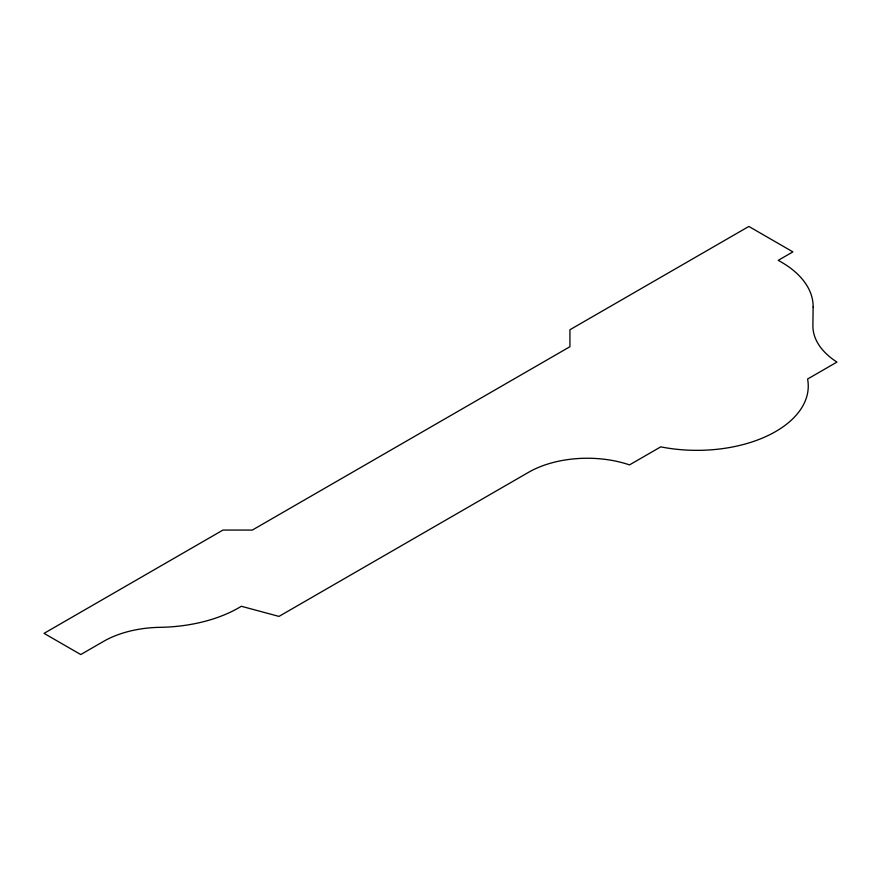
<?xml version="1.0" encoding="UTF-8"?>
<svg xmlns="http://www.w3.org/2000/svg" width="881" height="881" viewBox="0 0 881 881"><rect width="100%" height="100%" fill="white"/><g stroke="black" fill="none" stroke-linecap="round" stroke-linejoin="round"><path stroke-width="1.32" d="M813.13 307.006L812.888 325.496A93.639 54.06 0 0 0 836.95 362.08L807.58 379.039A111.292 64.247 0 0 1 660.75 446.854L629.519 464.893A83.056 47.959 0 0 0 528.6 472.293L278.98 616.403L241.339 606.271A115.984 66.967 0 0 1 160.067 627.327A83.056 47.959 0 0 0 103.617 641.357L80.755 654.55L44.05 633.362L222.97 530.065L252.34 530.065L569.93 346.707L569.93 329.747L748.85 226.45L792.9 251.878L778.22 260.358A109.079 62.98 0 0 1 813.13 307.006"/></g></svg>
